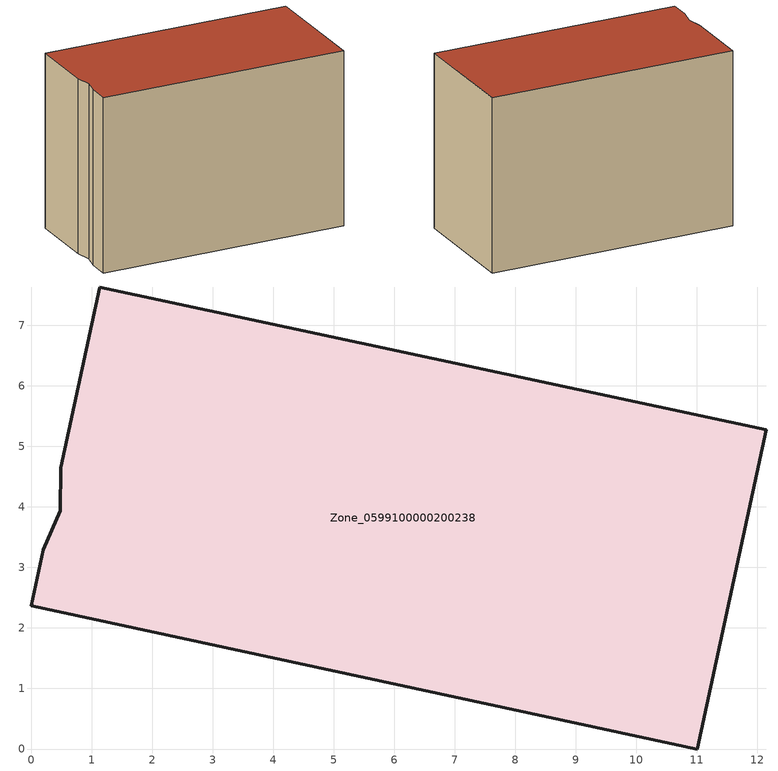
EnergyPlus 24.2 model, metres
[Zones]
Zone_0599100000200238
 floor ground (C_G): 0.49,4.64 1.14,7.63 12.15,5.27 11.01,0 0,2.36 0.2,3.29 0.48,3.94 z0
 wall outside (C_F): 11.01,0 12.15,5.27 1.14,7.63 0.49,4.64 0.48,3.94 0.2,3.29 0,2.36 11.01,0 z0:7.96
 roof outside (C_R): 1.14,7.63 0.49,4.64 0.48,3.94 0.2,3.29 0,2.36 11.01,0 12.15,5.27 z7.96
[BUILDING]
Pand.0599100000200238: North Axis=0; Terrain=City; Loads Convergence Tolerance Value=0.04; Temperature Convergence Tolerance Value=0.4; Solar Distribution=FullExterior; Maximum Number of Warmup Days=25; Minimum Number of Warmup Days=1
[Site:Location]
Rotterdam.The.Hague.AP_ZH_NLD Design_Conditions: Latitude=51.96; Longitude=4.45; Time Zone=1; Elevation=-4.5
[SITE:GROUNDTEMPERATURE:BUILDINGSURFACE]
18, 18, 18, 18, 18, 18, 18, 18, 18, 18, 18, 18
[MATERIAL] Thermal Absorptance=0.9; Solar Absorptance=0.7; Visible Absorptance=0.7
Name | Roughness | Thickness | Conductivity | Density | Specific Heat
G.TI.1975-1991 | MediumSmooth | 0.15 | 0.288461 | 540 | 1210
F.TI.1975-1991 | Rough | 0.3 | 0.230769 | 1920 | 840
R.TI.1975-1991 | MediumRough | 0.2 | 0.153846 | 1500 | 1000
[CONSTRUCTION]
C_G: G.TI.1975-1991
C_F: F.TI.1975-1991
C_R: R.TI.1975-1991
[ZONE]
Zone_0599100000200238: Type=1; Multiplier=1; Ceiling Height=Autocalculate; Volume=Autocalculate; Floor Area=autocalculate; Part of Total Floor Area=Yes
[ZONEINFILTRATION:DESIGNFLOWRATE]
Infil_Zone_0599100000200238: Zone or ZoneList or Space or SpaceList=Zone_0599100000200238; Schedule=AlwaysOn; Design Flow Rate Calculation Method=Flow/Area; Flow Rate per Floor Area=0.003; Constant Term Coefficient=1; Temperature Term Coefficient=0; Velocity Term Coefficient=0; Velocity Squared Term Coefficient=0
[HVACTEMPLATE:ZONE:IDEALLOADSAIRSYSTEM]
Zone_0599100000200238: Maximum Heating Supply Air Temperature=50; Minimum Cooling Supply Air Temperature=13; Maximum Heating Supply Air Humidity Ratio=0.0156; Minimum Cooling Supply Air Humidity Ratio=0.0077; Heating Limit=NoLimit; Cooling Limit=NoLimit; Dehumidification Control Type=ConstantSensibleHeatRatio; Cooling Sensible Heat Ratio=0.7; Dehumidification Setpoint=60; Humidification Control Type=None; Humidification Setpoint=30; Outdoor Air Method=None; Outdoor Air Flow Rate per Person=0.00944; Outdoor Air Flow Rate per Zone Floor Area=0; Outdoor Air Flow Rate per Zone=0; Demand Controlled Ventilation Type=None; Outdoor Air Economizer Type=NoEconomizer; Heat Recovery Type=None; Sensible Heat Recovery Effectiveness=0.7; Latent Heat Recovery Effectiveness=0.65
[ZONECONTROL:THERMOSTAT]
ThermostatControl_Zone_0599100000200238: Zone or ZoneList=Zone_0599100000200238; Control Type Schedule=DualSetpointControlType; Control 1=Thermostat_Zone_0599100000200238; Temperature Difference Between Cutout And Setpoint=0
[THERMOSTATSETPOINT:DUALSETPOINT]
Thermostat_Zone_0599100000200238: Heating Setpoint Temperature Schedule=HeatingSetpoint_Zone_0599100000200238; Cooling Setpoint Temperature Schedule=CoolingSetpoint_Zone_0599100000200238
[SCHEDULE:COMPACT]
HeatingSetpoint_Zone_0599100000200238: Through: 12/31, For: AllDays, Until: 24:00, 21
CoolingSetpoint_Zone_0599100000200238: Through: 12/31, For: AllDays, Until: 24:00, 24
DualSetpointControlType: Through: 12/31, For: AllDays, Until: 24:00, 4
AlwaysOn: Through: 12/31, For: AllDays, Until: 24:00, 1
